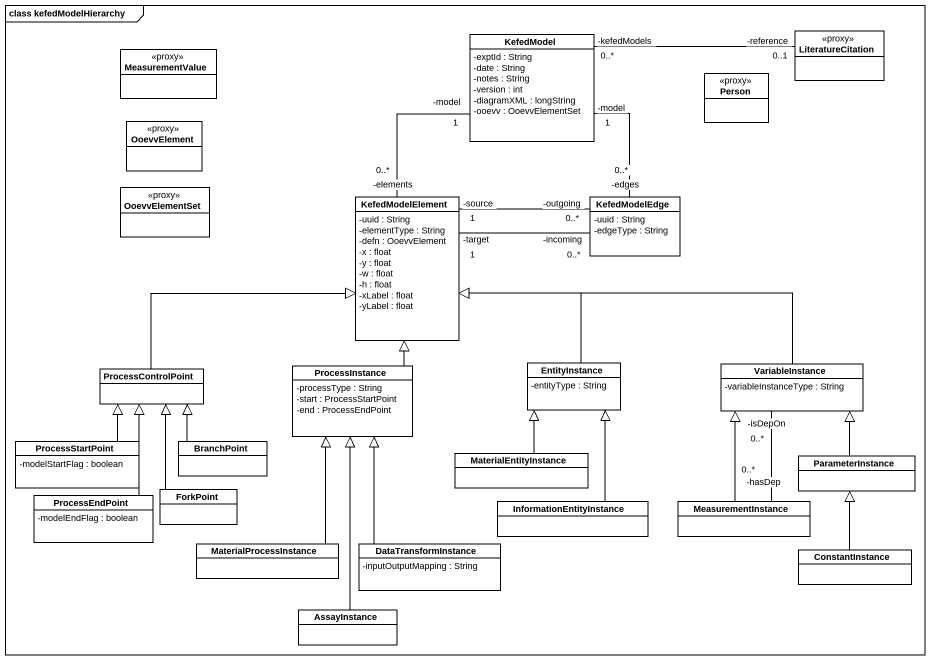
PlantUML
@startuml
mainframe class kefedModelHierarchy
hide circle
hide empty members
skinparam classAttributeIconSize 0
class KefedModel {
  -exptId : String
  -date : String
  -notes : String
  -version : int
  -diagramXML : longString
  -ooevv : OoevvElementSet
}
class LiteratureCitation <<proxy>>
class MeasurementValue <<proxy>>
class "Person" as Person_ <<proxy>>
class OoevvElement <<proxy>>
class OoevvElementSet <<proxy>>
class KefedModelElement {
  -uuid : String
  -elementType : String
  -defn : OoevvElement
  -x : float
  -y : float
  -w : float
  -h : float
  -xLabel : float
  -yLabel : float
}
class KefedModelEdge {
  -uuid : String
  -edgeType : String
}
class ProcessControlPoint
class ProcessInstance {
  -processType : String
  -start : ProcessStartPoint
  -end : ProcessEndPoint
}
class EntityInstance {
  -entityType : String
}
class VariableInstance {
  -variableInstanceType : String
}
class ProcessStartPoint {
  -modelStartFlag : boolean
}
class BranchPoint
class MaterialEntityInstance
class ParameterInstance
class ProcessEndPoint {
  -modelEndFlag : boolean
}
class ForkPoint
class InformationEntityInstance
class MeasurementInstance
class MaterialProcessInstance
class DataTransformInstance {
  -inputOutputMapping : String
}
class ConstantInstance
class AssayInstance
KefedModel "-kefedModels\n0..*" -right- "-reference\n0..1" LiteratureCitation
KefedModelElement "-elements\n0..*" -up- "-model\n1" KefedModel
KefedModelElement "-source\n1" -right- "-outgoing\n0..*" KefedModelEdge
KefedModelEdge "-edges\n0..*" -up- "-model\n1" KefedModel
KefedModelEdge "-incoming\n0..*" -left- "-target\n1" KefedModelElement
ProcessControlPoint -right-|> KefedModelElement
ProcessInstance -up-|> KefedModelElement
EntityInstance -up-|> KefedModelElement
VariableInstance -left-|> KefedModelElement
VariableInstance "-isDepOn\n0..*" -- "-hasDep\n0..*" MeasurementInstance
ProcessStartPoint -up-|> ProcessControlPoint
BranchPoint -up-|> ProcessControlPoint
MaterialEntityInstance -up-|> EntityInstance
ParameterInstance -up-|> VariableInstance
ProcessEndPoint -up-|> ProcessControlPoint
ForkPoint -up-|> ProcessControlPoint
InformationEntityInstance -up-|> EntityInstance
MeasurementInstance -up-|> VariableInstance
MaterialProcessInstance -up-|> ProcessInstance
DataTransformInstance -up-|> ProcessInstance
ConstantInstance -up-|> ParameterInstance
AssayInstance -up-|> ProcessInstance
@enduml
